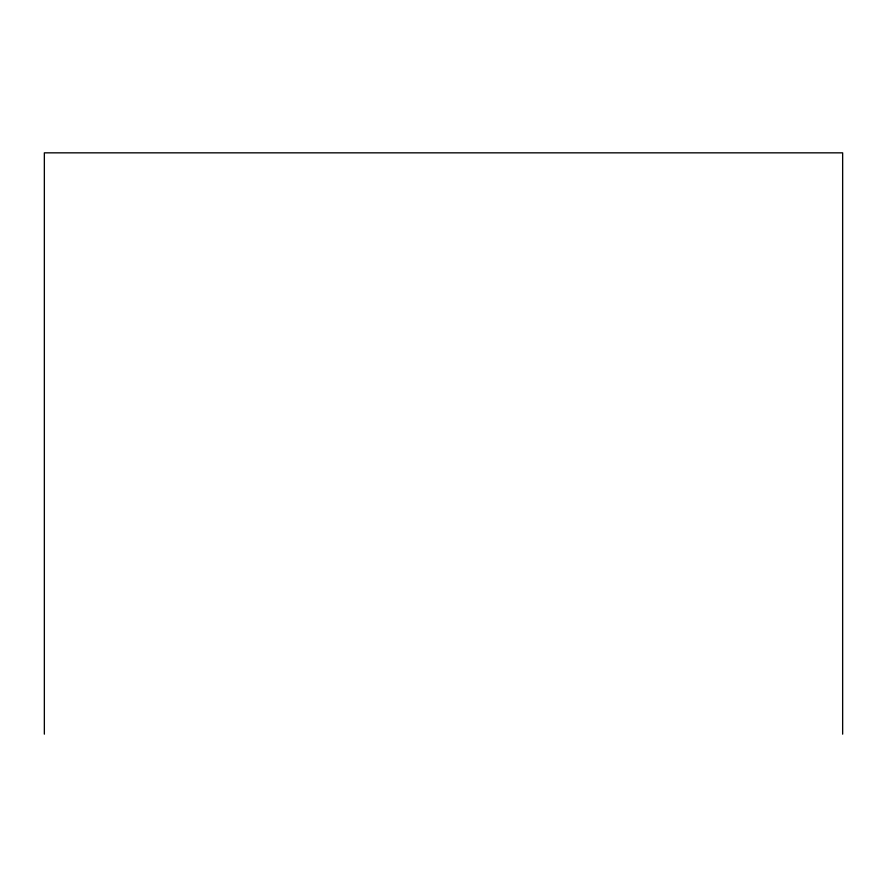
<?xml version="1.0" encoding="UTF-8"?>
<svg xmlns="http://www.w3.org/2000/svg" width="887" height="887" viewBox="0 0 887 887"><rect width="100%" height="100%" fill="white"/><g stroke="black" fill="none" stroke-linecap="round" stroke-linejoin="round"><path stroke-width="1.33" d="M842.65 734.159L842.65 152.841L44.35 152.841L44.35 734.159"/></g></svg>
